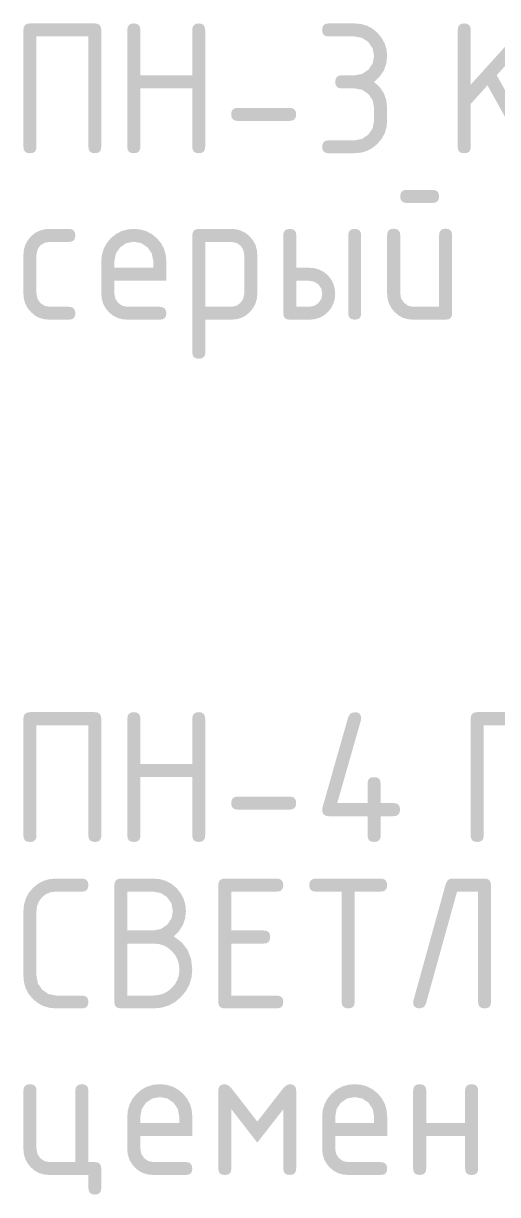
# Model space of a CAD drawing. Header units: millimetres. Extents: x 0 to 1189, y 0 to 841.
# Drawn here: x 1006.08 to 1017.14, y 401.85 to 429.15 of the extents above; entities that cross this region are included whole.
import ezdxf

# ---------------------------------------------------------------- set-up
doc = ezdxf.new("R2010")
doc.units = ezdxf.units.MM

msp = doc.modelspace()

# ---------------------------------------------------------------- hatches: boundary and pattern name
h = msp.add_hatch(color=7)
h.dxf.hatch_style = 2
h.paths.add_polyline_path([(1006.235297, 429.153161), (1007.750588, 429.153161), (1007.814916, 429.143653), (1007.861313, 429.115127), (1007.889416, 429.067585), (1007.898865, 429.001026), (1007.898865, 426.274715), (1007.889416, 426.208526), (1007.861313, 426.162336), (1007.814916, 426.135266), (1007.750588, 426.126438), (1007.684028, 426.135266), (1007.636486, 426.162336), (1007.607961, 426.208526), (1007.598452, 426.274715), (1007.598452, 428.848339), (1006.387432, 428.848339), (1006.387432, 426.274715), (1006.377924, 426.208526), (1006.349398, 426.162336), (1006.301856, 426.135266), (1006.235297, 426.126438), (1006.168419, 426.135266), (1006.120713, 426.162336), (1006.092127, 426.208526), (1006.08261, 426.274715), (1006.08261, 429.001026), (1006.092127, 429.067585), (1006.120713, 429.115127), (1006.168419, 429.143653)])
h = msp.add_hatch(color=7)
h.dxf.hatch_style = 2
h.paths.add_polyline_path([(1008.504978, 426.274715), (1008.504978, 429.001026), (1008.514496, 429.067585), (1008.543081, 429.115127), (1008.590787, 429.143653), (1008.657665, 429.153161), (1008.724224, 429.143653), (1008.771767, 429.115127), (1008.800292, 429.067585), (1008.809801, 429.001026), (1008.809801, 427.942693), (1010.02082, 427.942693), (1010.02082, 429.001026), (1010.030329, 429.067585), (1010.058854, 429.115127), (1010.106397, 429.143653), (1010.172956, 429.153161), (1010.237284, 429.143653), (1010.283681, 429.115127), (1010.311785, 429.067585), (1010.321233, 429.001026), (1010.321233, 426.274715), (1010.311785, 426.208526), (1010.283681, 426.162336), (1010.237284, 426.135266), (1010.172956, 426.126438), (1010.106397, 426.135266), (1010.058854, 426.162336), (1010.030329, 426.208526), (1010.02082, 426.274715), (1010.02082, 427.63787), (1008.809801, 427.63787), (1008.809801, 426.274715), (1008.800292, 426.208526), (1008.771767, 426.162336), (1008.724224, 426.135266), (1008.657665, 426.126438), (1008.590787, 426.135266), (1008.543081, 426.162336), (1008.514496, 426.208526)])
h = msp.add_hatch(color=7)
h.dxf.hatch_style = 2
h.paths.add_polyline_path([(1013.806928, 427.63787), (1013.502106, 427.63787), (1013.437778, 427.647379), (1013.391381, 427.675904), (1013.363277, 427.723447), (1013.353829, 427.790006), (1013.363277, 427.856884), (1013.391381, 427.90459), (1013.437778, 427.933175), (1013.502106, 427.942693), (1013.806928, 427.942693), (1013.981939, 427.976454), (1014.128838, 428.073882), (1014.227712, 428.220298), (1014.260027, 428.39524), (1014.227712, 428.570665), (1014.128838, 428.71715), (1013.981939, 428.816024), (1013.806928, 428.848339), (1013.201694, 428.848339), (1013.134816, 428.857856), (1013.08711, 428.886442), (1013.058524, 428.934148), (1013.049007, 429.001026), (1013.058524, 429.067585), (1013.08711, 429.115127), (1013.134816, 429.143653), (1013.201694, 429.153161), (1013.806928, 429.153161), (1013.957505, 429.139648), (1014.097488, 429.098798), (1014.225585, 429.030146), (1014.340505, 428.933226), (1014.43788, 428.815835), (1014.508074, 428.686558), (1014.550569, 428.546118), (1014.564849, 428.39524), (1014.545746, 428.216802), (1014.488506, 428.056243), (1014.393232, 427.913874), (1014.260027, 427.790006), (1014.393232, 427.66637), (1014.488506, 427.523976), (1014.545746, 427.363288), (1014.564849, 427.184771), (1014.564849, 426.879949), (1014.550569, 426.729993), (1014.508074, 426.591044), (1014.43788, 426.463153), (1014.340505, 426.346373), (1014.223725, 426.249686), (1014.095834, 426.181008), (1013.956885, 426.140029), (1013.806928, 426.126438), (1013.201694, 426.126438), (1013.134816, 426.135266), (1013.08711, 426.162336), (1013.058524, 426.208526), (1013.049007, 426.274715), (1013.058524, 426.341274), (1013.08711, 426.388817), (1013.134816, 426.417342), (1013.201694, 426.42685), (1013.806928, 426.42685), (1013.981939, 426.46137), (1014.128838, 426.562449), (1014.227712, 426.707488), (1014.260027, 426.884359), (1014.260027, 427.184771), (1014.227712, 427.359782), (1014.128838, 427.506681), (1013.981939, 427.605555)])
h = msp.add_hatch(color=7)
h.dxf.hatch_style = 2
h.paths.add_polyline_path([(1016.905131, 427.709528), (1016.515422, 427.277927), (1016.515422, 426.274715), (1016.505913, 426.208526), (1016.477388, 426.162336), (1016.429846, 426.135266), (1016.363287, 426.126438), (1016.296409, 426.135266), (1016.248703, 426.162336), (1016.220117, 426.208526), (1016.2106, 426.274715), (1016.2106, 429.001026), (1016.220117, 429.067585), (1016.248703, 429.115127), (1016.296409, 429.143653), (1016.363287, 429.153161), (1016.429846, 429.143653), (1016.477388, 429.115127), (1016.505913, 429.067585), (1016.515422, 429.001026), (1016.515422, 427.726616), (1017.760066, 429.102449), (1017.814774, 429.140414), (1017.878577, 429.153161), (1017.942906, 429.143653), (1017.989303, 429.115127), (1018.017406, 429.067585), (1018.026854, 429.001026), (1018.017346, 428.946938), (1017.98882, 428.899051), (1017.120656, 427.946551), (1018.005908, 426.350783), (1018.026854, 426.274715), (1018.016312, 426.220627), (1017.980552, 426.17274), (1017.932665, 426.13698), (1017.878577, 426.126438), (1017.796722, 426.145455), (1017.742978, 426.202506)])
h = msp.add_hatch(color=7)
h.dxf.hatch_style = 2
h.paths.add_polyline_path([(1012.290502, 426.879949), (1011.080033, 426.879949), (1011.013155, 426.889467), (1010.965449, 426.918052), (1010.936864, 426.965758), (1010.927347, 427.032636), (1010.936864, 427.099195), (1010.965449, 427.146738), (1011.013155, 427.175263), (1011.080033, 427.184771), (1012.290502, 427.184771), (1012.35738, 427.175263), (1012.405086, 427.146738), (1012.433672, 427.099195), (1012.443189, 427.032636), (1012.433672, 426.965758), (1012.405086, 426.918052), (1012.35738, 426.889467)])
h = msp.add_hatch(color=7)
h.paths.add_polyline_path([(1016.081208, 424.214264), (1016.081208, 422.394151), (1016.071691, 422.327962), (1016.043105, 422.281772), (1015.995399, 422.254702), (1015.928522, 422.245874), (1015.171152, 422.245874), (1015.048739, 422.256339), (1014.936403, 422.288249), (1014.834506, 422.34238), (1014.743409, 422.419507), (1014.665593, 422.513145), (1014.609946, 422.616291), (1014.57652, 422.728946), (1014.565366, 422.851109), (1014.565366, 424.214264), (1014.574883, 424.281142), (1014.603469, 424.328848), (1014.651175, 424.357434), (1014.718053, 424.366951), (1014.784612, 424.357434), (1014.832154, 424.328848), (1014.86068, 424.281142), (1014.870188, 424.214264), (1014.870188, 422.851109), (1014.892512, 422.735974), (1014.959485, 422.639442), (1015.057257, 422.569093), (1015.171152, 422.546287), (1015.776386, 422.546287), (1015.776386, 424.214264), (1015.785895, 424.281142), (1015.81442, 424.328848), (1015.861962, 424.357434), (1015.928522, 424.366951), (1015.995399, 424.357434), (1016.043105, 424.328848), (1016.071691, 424.281142)])
h.paths.add_polyline_path([(1015.623699, 424.967775), (1015.018465, 424.967775), (1014.954137, 424.977292), (1014.90774, 425.005878), (1014.879636, 425.053584), (1014.870188, 425.120462), (1014.879636, 425.187021), (1014.90774, 425.234563), (1014.954137, 425.263089), (1015.018465, 425.272597), (1015.623699, 425.272597), (1015.690577, 425.263089), (1015.738283, 425.234563), (1015.766869, 425.187021), (1015.776386, 425.120462), (1015.766869, 425.053584), (1015.738283, 425.005878), (1015.690577, 424.977292)])
h = msp.add_hatch(color=7)
h.dxf.hatch_style = 2
h.paths.add_polyline_path([(1006.387432, 423.757307), (1006.387432, 422.851109), (1006.409757, 422.735491), (1006.476729, 422.635583), (1006.574501, 422.568611), (1006.688396, 422.546287), (1007.140944, 422.546287), (1007.207822, 422.536778), (1007.255527, 422.508253), (1007.284113, 422.46071), (1007.29363, 422.394151), (1007.284113, 422.327962), (1007.255527, 422.281772), (1007.207822, 422.254702), (1007.140944, 422.245874), (1006.688396, 422.245874), (1006.565983, 422.256339), (1006.453647, 422.288249), (1006.35175, 422.34238), (1006.260653, 422.419507), (1006.182837, 422.512525), (1006.12719, 422.614637), (1006.093764, 422.727085), (1006.08261, 422.851109), (1006.08261, 423.757307), (1006.093764, 423.87947), (1006.12719, 423.992124), (1006.182837, 424.09527), (1006.260653, 424.188908), (1006.35175, 424.264175), (1006.453647, 424.318513), (1006.565983, 424.351456), (1006.688396, 424.362541), (1007.140944, 424.362541), (1007.207822, 424.353032), (1007.255527, 424.324507), (1007.284113, 424.276965), (1007.29363, 424.210405), (1007.284113, 424.143528), (1007.255527, 424.095822), (1007.207822, 424.067236), (1007.140944, 424.057719), (1006.688396, 424.057719), (1006.570643, 424.035946), (1006.472319, 423.972832), (1006.409205, 423.874578)])
h = msp.add_hatch(color=7)
h.paths.add_polyline_path([(1008.657336, 424.062129), (1008.482325, 424.029814), (1008.335426, 423.930939), (1008.236552, 423.78404), (1008.204237, 423.60903), (1008.204237, 423.456343), (1009.110435, 423.456343), (1009.110435, 423.60903), (1009.07812, 423.78404), (1008.979246, 423.930939), (1008.832347, 424.029814)])
h.paths.add_polyline_path([(1008.204237, 423.152072), (1008.204237, 422.851109), (1008.226561, 422.735491), (1008.293534, 422.635583), (1008.391306, 422.568611), (1008.505201, 422.546287), (1009.262571, 422.546287), (1009.329448, 422.536778), (1009.377154, 422.508253), (1009.40574, 422.46071), (1009.415257, 422.394151), (1009.40574, 422.327962), (1009.377154, 422.281772), (1009.329448, 422.254702), (1009.262571, 422.245874), (1008.505201, 422.245874), (1008.382788, 422.256339), (1008.270452, 422.288249), (1008.168555, 422.34238), (1008.077458, 422.419507), (1007.999642, 422.512525), (1007.943995, 422.614637), (1007.910569, 422.727085), (1007.899415, 422.851109), (1007.899415, 423.60462), (1007.913015, 423.757126), (1007.954054, 423.897384), (1008.022896, 424.025757), (1008.119901, 424.142606), (1008.236432, 424.239293), (1008.364641, 424.307971), (1008.504839, 424.34895), (1008.657336, 424.362541), (1008.809833, 424.34901), (1008.950031, 424.308453), (1009.078241, 424.24092), (1009.194771, 424.146465), (1009.291776, 424.029934), (1009.360618, 423.901725), (1009.401658, 423.761527), (1009.415257, 423.60903), (1009.415257, 423.152072)])
h = msp.add_hatch(color=7)
h.paths.add_polyline_path([(1010.021163, 424.214264), (1010.03068, 424.278593), (1010.059266, 424.324989), (1010.106972, 424.353093), (1010.17385, 424.362541), (1010.931219, 424.362541), (1011.053632, 424.351456), (1011.165968, 424.318513), (1011.267866, 424.264175), (1011.358962, 424.188908), (1011.436779, 424.09527), (1011.492425, 423.992124), (1011.525851, 423.87947), (1011.537005, 423.757307), (1011.537005, 422.851109), (1011.525851, 422.728946), (1011.492425, 422.616291), (1011.436779, 422.513145), (1011.358962, 422.419507), (1011.267866, 422.34238), (1011.165968, 422.288249), (1011.053632, 422.256339), (1010.931219, 422.245874), (1010.325985, 422.245874), (1010.325985, 421.484095), (1010.316477, 421.419766), (1010.287951, 421.373369), (1010.240409, 421.345266), (1010.17385, 421.335818), (1010.106972, 421.345266), (1010.059266, 421.373369), (1010.03068, 421.419766), (1010.021163, 421.484095)])
h.paths.add_polyline_path([(1010.325985, 424.057719), (1010.325985, 422.546287), (1010.931219, 422.546287), (1011.046768, 422.568611), (1011.142886, 422.635583), (1011.209859, 422.733838), (1011.232183, 422.851109), (1011.232183, 423.757307), (1011.21041, 423.874578), (1011.147296, 423.972832), (1011.048973, 424.037599), (1010.931219, 424.057719)])
h = msp.add_hatch(color=7)
h.paths.add_polyline_path([(1013.353931, 422.851109), (1013.342846, 422.728946), (1013.309902, 422.616291), (1013.255565, 422.513145), (1013.180298, 422.419507), (1013.08666, 422.34238), (1012.983514, 422.288249), (1012.870859, 422.256339), (1012.748696, 422.245874), (1012.295597, 422.245874), (1012.228719, 422.254702), (1012.181014, 422.281772), (1012.152428, 422.327962), (1012.142911, 422.394151), (1012.142911, 424.214264), (1012.152428, 424.278593), (1012.181014, 424.324989), (1012.228719, 424.353093), (1012.295597, 424.362541), (1012.362157, 424.353093), (1012.409699, 424.324989), (1012.438224, 424.278593), (1012.447733, 424.214264), (1012.447733, 423.456343), (1012.748696, 423.456343), (1012.870859, 423.445345), (1012.983514, 423.41259), (1013.08666, 423.358442), (1013.180298, 423.283261), (1013.255565, 423.189538), (1013.309902, 423.086202), (1013.342846, 422.973358)])
h.paths.add_polyline_path([(1013.052967, 422.851109), (1013.030919, 422.968655), (1012.964222, 423.067185), (1012.865967, 423.130299), (1012.748696, 423.152072), (1012.447733, 423.152072), (1012.447733, 422.546287), (1012.748696, 422.546287), (1012.865967, 422.568611), (1012.964222, 422.635583), (1013.030919, 422.733838)])
h.paths.add_polyline_path([(1013.658753, 424.214264), (1013.668261, 424.278593), (1013.696787, 424.324989), (1013.744329, 424.353093), (1013.810888, 424.362541), (1013.875217, 424.353093), (1013.921614, 424.324989), (1013.949717, 424.278593), (1013.959165, 424.214264), (1013.959165, 422.394151), (1013.949717, 422.327962), (1013.921614, 422.281772), (1013.875217, 422.254702), (1013.810888, 422.245874), (1013.744329, 422.254702), (1013.696787, 422.281772), (1013.668261, 422.327962), (1013.658753, 422.394151)])
h = msp.add_hatch(color=7)
h.dxf.hatch_style = 2
h.paths.add_polyline_path([(1006.235297, 413.094682), (1007.750588, 413.094682), (1007.814916, 413.085174), (1007.861313, 413.056648), (1007.889416, 413.009106), (1007.898865, 412.942547), (1007.898865, 410.216236), (1007.889416, 410.150047), (1007.861313, 410.103857), (1007.814916, 410.076787), (1007.750588, 410.067959), (1007.684028, 410.076787), (1007.636486, 410.103857), (1007.607961, 410.150047), (1007.598452, 410.216236), (1007.598452, 412.78986), (1006.387432, 412.78986), (1006.387432, 410.216236), (1006.377924, 410.150047), (1006.349398, 410.103857), (1006.301856, 410.076787), (1006.235297, 410.067959), (1006.168419, 410.076787), (1006.120713, 410.103857), (1006.092127, 410.150047), (1006.08261, 410.216236), (1006.08261, 412.942547), (1006.092127, 413.009106), (1006.120713, 413.056648), (1006.168419, 413.085174)])
h = msp.add_hatch(color=7)
h.dxf.hatch_style = 2
h.paths.add_polyline_path([(1008.505382, 410.216236), (1008.505382, 412.942547), (1008.514899, 413.009106), (1008.543484, 413.056648), (1008.59119, 413.085174), (1008.658068, 413.094682), (1008.724627, 413.085174), (1008.77217, 413.056648), (1008.800695, 413.009106), (1008.810204, 412.942547), (1008.810204, 411.884213), (1010.021224, 411.884213), (1010.021224, 412.942547), (1010.030732, 413.009106), (1010.059257, 413.056648), (1010.1068, 413.085174), (1010.173359, 413.094682), (1010.237688, 413.085174), (1010.284084, 413.056648), (1010.312188, 413.009106), (1010.321636, 412.942547), (1010.321636, 410.216236), (1010.312188, 410.150047), (1010.284084, 410.103857), (1010.237688, 410.076787), (1010.173359, 410.067959), (1010.1068, 410.076787), (1010.059257, 410.103857), (1010.030732, 410.150047), (1010.021224, 410.216236), (1010.021224, 411.579391), (1008.810204, 411.579391), (1008.810204, 410.216236), (1008.800695, 410.150047), (1008.77217, 410.103857), (1008.724627, 410.076787), (1008.658068, 410.067959), (1008.59119, 410.076787), (1008.543484, 410.103857), (1008.514899, 410.150047)])
h = msp.add_hatch(color=7)
h.dxf.hatch_style = 2
h.paths.add_polyline_path([(1013.050217, 410.82147), (1013.054626, 410.863914), (1013.659861, 412.98499), (1013.713535, 413.066708), (1013.808138, 413.094682), (1013.874697, 413.085174), (1013.922239, 413.056648), (1013.950765, 413.009106), (1013.960273, 412.942547), (1013.952005, 412.900103), (1013.401892, 410.974157), (1014.10855, 410.974157), (1014.10855, 411.431114), (1014.118067, 411.497071), (1014.146653, 411.543287), (1014.194359, 411.570486), (1014.261237, 411.579391), (1014.327796, 411.570486), (1014.375338, 411.543287), (1014.403864, 411.497071), (1014.413372, 411.431114), (1014.413372, 410.974157), (1014.718194, 410.974157), (1014.782523, 410.964562), (1014.828919, 410.935848), (1014.857023, 410.888116), (1014.866471, 410.82147), (1014.857023, 410.754911), (1014.828919, 410.707369), (1014.782523, 410.678843), (1014.718194, 410.669335), (1014.413372, 410.669335), (1014.413372, 410.216236), (1014.403864, 410.150047), (1014.375338, 410.103857), (1014.327796, 410.076787), (1014.261237, 410.067959), (1014.194359, 410.076787), (1014.146653, 410.103857), (1014.118067, 410.150047), (1014.10855, 410.216236), (1014.10855, 410.669335), (1013.202903, 410.669335), (1013.136025, 410.678843), (1013.088319, 410.707369), (1013.059734, 410.754911)])
h = msp.add_hatch(color=7)
h.dxf.hatch_style = 2
h.paths.add_polyline_path([(1016.666323, 413.094682), (1018.181614, 413.094682), (1018.245943, 413.085174), (1018.292339, 413.056648), (1018.320443, 413.009106), (1018.329891, 412.942547), (1018.329891, 410.216236), (1018.320443, 410.150047), (1018.292339, 410.103857), (1018.245943, 410.076787), (1018.181614, 410.067959), (1018.115055, 410.076787), (1018.067513, 410.103857), (1018.038987, 410.150047), (1018.029479, 410.216236), (1018.029479, 412.78986), (1016.818459, 412.78986), (1016.818459, 410.216236), (1016.80895, 410.150047), (1016.780425, 410.103857), (1016.732883, 410.076787), (1016.666323, 410.067959), (1016.599445, 410.076787), (1016.551739, 410.103857), (1016.523154, 410.150047), (1016.513637, 410.216236), (1016.513637, 412.942547), (1016.523154, 413.009106), (1016.551739, 413.056648), (1016.599445, 413.085174)])
h = msp.add_hatch(color=7)
h.dxf.hatch_style = 2
h.paths.add_polyline_path([(1012.291308, 410.82147), (1011.08084, 410.82147), (1011.013962, 410.830987), (1010.966256, 410.859573), (1010.93767, 410.907279), (1010.928153, 410.974157), (1010.93767, 411.040716), (1010.966256, 411.088259), (1011.013962, 411.116784), (1011.08084, 411.126292), (1012.291308, 411.126292), (1012.358186, 411.116784), (1012.405892, 411.088259), (1012.434478, 411.040716), (1012.443995, 410.974157), (1012.434478, 410.907279), (1012.405892, 410.859573), (1012.358186, 410.830987)])
h = msp.add_hatch(color=7)
h.dxf.hatch_style = 2
h.paths.add_polyline_path([(1007.445766, 409.214118), (1007.512644, 409.20461), (1007.56035, 409.176084), (1007.588935, 409.128542), (1007.598452, 409.061983), (1007.588935, 408.995105), (1007.56035, 408.947399), (1007.512644, 408.918813), (1007.445766, 408.909296), (1006.840531, 408.909296), (1006.718265, 408.895714), (1006.611915, 408.854381), (1006.521481, 408.78442), (1006.446964, 408.684952), (1006.401282, 408.576982), (1006.387432, 408.456197), (1006.387432, 406.945316), (1006.419747, 406.769892), (1006.518622, 406.623406), (1006.66552, 406.522327), (1006.840531, 406.487807), (1007.445766, 406.487807), (1007.512644, 406.478299), (1007.56035, 406.449774), (1007.588935, 406.402231), (1007.598452, 406.335672), (1007.588935, 406.269483), (1007.56035, 406.223293), (1007.512644, 406.196223), (1007.445766, 406.187395), (1006.840531, 406.187395), (1006.688034, 406.200986), (1006.547836, 406.241965), (1006.419627, 406.310643), (1006.303096, 406.40733), (1006.206091, 406.52411), (1006.137249, 406.652001), (1006.09621, 406.79095), (1006.08261, 406.940906), (1006.08261, 408.456197), (1006.09621, 408.608703), (1006.137249, 408.748961), (1006.206091, 408.877334), (1006.303096, 408.994183), (1006.419627, 409.091102), (1006.547836, 409.159755), (1006.688034, 409.200605), (1006.840531, 409.214118)])
h = msp.add_hatch(color=7)
h.paths.add_polyline_path([(1009.589024, 407.868051), (1009.77785, 407.724407), (1009.912725, 407.547381), (1009.99365, 407.337075), (1010.020626, 407.093593), (1010.003977, 406.912459), (1009.953997, 406.744605), (1009.870635, 406.59029), (1009.753837, 406.449774), (1009.61587, 406.333898), (1009.462865, 406.252025), (1009.295493, 406.203432), (1009.114428, 406.187395), (1008.357058, 406.187395), (1008.29018, 406.196223), (1008.242474, 406.223293), (1008.213888, 406.269483), (1008.204371, 406.335672), (1008.204371, 409.061983), (1008.213888, 409.128542), (1008.242474, 409.176084), (1008.29018, 409.20461), (1008.357058, 409.214118), (1009.114428, 409.214118), (1009.266933, 409.200605), (1009.407192, 409.159755), (1009.535565, 409.091102), (1009.652414, 408.994183), (1009.747473, 408.879815), (1009.816331, 408.752269), (1009.858215, 408.611183), (1009.872349, 408.456197), (1009.854279, 408.284072), (1009.800553, 408.128844), (1009.711893, 407.990257)])
h.paths.add_polyline_path([(1008.509193, 408.909296), (1008.509193, 408.003649), (1009.114428, 408.003649), (1009.288198, 408.037894), (1009.436337, 408.138697), (1009.535212, 408.283391), (1009.567527, 408.456197), (1009.535212, 408.631621), (1009.436337, 408.778107), (1009.288198, 408.876981), (1009.114428, 408.909296)])
h.paths.add_polyline_path([(1008.509193, 407.698827), (1008.509193, 406.487807), (1009.114428, 406.487807), (1009.23684, 406.498961), (1009.349176, 406.532387), (1009.451074, 406.588034), (1009.542171, 406.66585), (1009.619987, 406.756947), (1009.675634, 406.858844), (1009.70906, 406.97118), (1009.720213, 407.093593), (1009.70906, 407.215756), (1009.675634, 407.328411), (1009.619987, 407.431557), (1009.542171, 407.525195), (1009.451074, 407.602322), (1009.349176, 407.656453), (1009.23684, 407.688363), (1009.114428, 407.698827)])
h = msp.add_hatch(color=7)
h.dxf.hatch_style = 2
h.paths.add_polyline_path([(1010.62684, 406.335672), (1010.62684, 409.061983), (1010.636357, 409.128542), (1010.664942, 409.176084), (1010.712648, 409.20461), (1010.779526, 409.214118), (1011.989995, 409.214118), (1012.056873, 409.20461), (1012.104579, 409.176084), (1012.133165, 409.128542), (1012.142682, 409.061983), (1012.133165, 408.995105), (1012.104579, 408.947399), (1012.056873, 408.918813), (1011.989995, 408.909296), (1010.931662, 408.909296), (1010.931662, 408.003649), (1011.685173, 408.003649), (1011.752051, 407.994132), (1011.799757, 407.965547), (1011.828343, 407.917841), (1011.83786, 407.850963), (1011.828343, 407.784404), (1011.799757, 407.736861), (1011.752051, 407.708336), (1011.685173, 407.698827), (1010.931662, 407.698827), (1010.931662, 406.487807), (1011.989995, 406.487807), (1012.056873, 406.478299), (1012.104579, 406.449774), (1012.133165, 406.402231), (1012.142682, 406.335672), (1012.133165, 406.269483), (1012.104579, 406.223293), (1012.056873, 406.196223), (1011.989995, 406.187395), (1010.779526, 406.187395), (1010.712648, 406.196223), (1010.664942, 406.223293), (1010.636357, 406.269483)])
h = msp.add_hatch(color=7)
h.dxf.hatch_style = 2
h.paths.add_polyline_path([(1012.748601, 409.061983), (1012.758118, 409.128542), (1012.786703, 409.176084), (1012.834409, 409.20461), (1012.901287, 409.214118), (1014.416578, 409.214118), (1014.480907, 409.20461), (1014.527303, 409.176084), (1014.555407, 409.128542), (1014.564855, 409.061983), (1014.555407, 408.995105), (1014.527303, 408.947399), (1014.480907, 408.918813), (1014.416578, 408.909296), (1013.806934, 408.909296), (1013.806934, 406.335672), (1013.798106, 406.269483), (1013.771036, 406.223293), (1013.724846, 406.196223), (1013.658657, 406.187395), (1013.592098, 406.196223), (1013.544555, 406.223293), (1013.51603, 406.269483), (1013.506522, 406.335672), (1013.506522, 408.909296), (1012.901287, 408.909296), (1012.834409, 408.918813), (1012.786703, 408.947399), (1012.758118, 408.995105)])
h = msp.add_hatch(color=7)
h.dxf.hatch_style = 2
h.paths.add_polyline_path([(1016.077267, 409.214118), (1016.839047, 409.214118), (1016.903375, 409.20461), (1016.949772, 409.176084), (1016.977875, 409.128542), (1016.987323, 409.061983), (1016.987323, 406.335672), (1016.977875, 406.269483), (1016.949772, 406.223293), (1016.903375, 406.196223), (1016.839047, 406.187395), (1016.772487, 406.196223), (1016.724945, 406.223293), (1016.69642, 406.269483), (1016.686911, 406.335672), (1016.686911, 408.909296), (1016.195778, 408.909296), (1015.467623, 406.288819), (1015.416153, 406.212682), (1015.323756, 406.187395), (1015.256878, 406.196223), (1015.209172, 406.223293), (1015.180586, 406.269483), (1015.171069, 406.335672), (1015.174307, 406.356825), (1015.183747, 406.390794), (1015.92458, 409.061983), (1015.948438, 409.128542), (1015.981907, 409.176084), (1016.024884, 409.20461)])
h = msp.add_hatch(color=7)
h.dxf.hatch_style = 2
h.paths.add_polyline_path([(1007.750588, 402.603716), (1007.814916, 402.594268), (1007.861313, 402.566164), (1007.889416, 402.519767), (1007.898865, 402.455439), (1007.898865, 401.998481), (1007.889416, 401.931922), (1007.861313, 401.88438), (1007.814916, 401.855854), (1007.750588, 401.846346), (1007.684028, 401.855854), (1007.636486, 401.88438), (1007.607961, 401.931922), (1007.598452, 401.998481), (1007.598452, 402.303303), (1006.688396, 402.303303), (1006.565983, 402.313768), (1006.453647, 402.345678), (1006.35175, 402.399809), (1006.260653, 402.476936), (1006.182837, 402.570574), (1006.12719, 402.67372), (1006.093764, 402.786375), (1006.08261, 402.908538), (1006.08261, 404.271693), (1006.092127, 404.336022), (1006.120713, 404.382419), (1006.168419, 404.410522), (1006.235297, 404.41997), (1006.301856, 404.410522), (1006.349398, 404.382419), (1006.377924, 404.336022), (1006.387432, 404.271693), (1006.387432, 402.908538), (1006.409757, 402.79292), (1006.476729, 402.693013), (1006.574501, 402.62604), (1006.688396, 402.603716), (1007.29363, 402.603716), (1007.29363, 404.271693), (1007.303139, 404.336022), (1007.331664, 404.382419), (1007.379206, 404.410522), (1007.445766, 404.41997), (1007.512644, 404.410522), (1007.56035, 404.382419), (1007.588935, 404.336022), (1007.598452, 404.271693), (1007.598452, 402.603716)])
h = msp.add_hatch(color=7)
h.paths.add_polyline_path([(1009.263226, 404.119558), (1009.088215, 404.087243), (1008.941317, 403.988369), (1008.842442, 403.84147), (1008.810127, 403.666459), (1008.810127, 403.513772), (1009.716325, 403.513772), (1009.716325, 403.666459), (1009.68401, 403.84147), (1009.585136, 403.988369), (1009.438237, 404.087243)])
h.paths.add_polyline_path([(1008.810127, 403.209501), (1008.810127, 402.908538), (1008.832452, 402.79292), (1008.899424, 402.693013), (1008.997196, 402.62604), (1009.111091, 402.603716), (1009.868461, 402.603716), (1009.935339, 402.594207), (1009.983045, 402.565682), (1010.01163, 402.51814), (1010.021147, 402.45158), (1010.01163, 402.385391), (1009.983045, 402.339201), (1009.935339, 402.312131), (1009.868461, 402.303303), (1009.111091, 402.303303), (1008.988678, 402.313768), (1008.876342, 402.345678), (1008.774445, 402.399809), (1008.683348, 402.476936), (1008.605532, 402.569954), (1008.549885, 402.672066), (1008.516459, 402.784514), (1008.505305, 402.908538), (1008.505305, 403.662049), (1008.518905, 403.814555), (1008.559944, 403.954813), (1008.628786, 404.083186), (1008.725791, 404.200035), (1008.842322, 404.296722), (1008.970531, 404.3654), (1009.110729, 404.406379), (1009.263226, 404.41997), (1009.415723, 404.406439), (1009.555922, 404.365882), (1009.684131, 404.29835), (1009.800661, 404.203894), (1009.897666, 404.087363), (1009.966508, 403.959154), (1010.007548, 403.818956), (1010.021147, 403.666459), (1010.021147, 403.209501)])
h = msp.add_hatch(color=7)
h.dxf.hatch_style = 2
h.paths.add_polyline_path([(1011.537349, 403.056815), (1010.932115, 403.835682), (1010.932115, 402.45158), (1010.922606, 402.385391), (1010.894081, 402.339201), (1010.846539, 402.312131), (1010.779979, 402.303303), (1010.713101, 402.312131), (1010.665395, 402.339201), (1010.63681, 402.385391), (1010.627293, 402.45158), (1010.627293, 404.271693), (1010.63681, 404.336022), (1010.665395, 404.382419), (1010.713101, 404.410522), (1010.779979, 404.41997), (1010.856047, 404.397164), (1010.932115, 404.326815), (1011.537349, 403.547948), (1012.143135, 404.326815), (1012.219202, 404.397164), (1012.29527, 404.41997), (1012.359599, 404.410522), (1012.405995, 404.382419), (1012.434099, 404.336022), (1012.443547, 404.271693), (1012.443547, 402.45158), (1012.434099, 402.385391), (1012.405995, 402.339201), (1012.359599, 402.312131), (1012.29527, 402.303303), (1012.228711, 402.312131), (1012.181169, 402.339201), (1012.152643, 402.385391), (1012.143135, 402.45158), (1012.143135, 403.835682)])
h = msp.add_hatch(color=7)
h.paths.add_polyline_path([(1013.807909, 404.119558), (1013.632898, 404.087243), (1013.485999, 403.988369), (1013.387125, 403.84147), (1013.35481, 403.666459), (1013.35481, 403.513772), (1014.261008, 403.513772), (1014.261008, 403.666459), (1014.228693, 403.84147), (1014.129818, 403.988369), (1013.982919, 404.087243)])
h.paths.add_polyline_path([(1013.35481, 403.209501), (1013.35481, 402.908538), (1013.377134, 402.79292), (1013.444107, 402.693013), (1013.541878, 402.62604), (1013.655773, 402.603716), (1014.413143, 402.603716), (1014.480021, 402.594207), (1014.527727, 402.565682), (1014.556313, 402.51814), (1014.56583, 402.45158), (1014.556313, 402.385391), (1014.527727, 402.339201), (1014.480021, 402.312131), (1014.413143, 402.303303), (1013.655773, 402.303303), (1013.53336, 402.313768), (1013.421024, 402.345678), (1013.319127, 402.399809), (1013.22803, 402.476936), (1013.150214, 402.569954), (1013.094567, 402.672066), (1013.061141, 402.784514), (1013.049988, 402.908538), (1013.049988, 403.662049), (1013.063587, 403.814555), (1013.104627, 403.954813), (1013.173468, 404.083186), (1013.270474, 404.200035), (1013.387004, 404.296722), (1013.515213, 404.3654), (1013.655411, 404.406379), (1013.807909, 404.41997), (1013.960406, 404.406439), (1014.100604, 404.365882), (1014.228813, 404.29835), (1014.345344, 404.203894), (1014.442349, 404.087363), (1014.51119, 403.959154), (1014.55223, 403.818956), (1014.56583, 403.666459), (1014.56583, 403.209501)])
h = msp.add_hatch(color=7)
h.dxf.hatch_style = 2
h.paths.add_polyline_path([(1015.476797, 403.209501), (1015.476797, 402.45158), (1015.467289, 402.385391), (1015.438763, 402.339201), (1015.391221, 402.312131), (1015.324662, 402.303303), (1015.257784, 402.312131), (1015.210078, 402.339201), (1015.181492, 402.385391), (1015.171975, 402.45158), (1015.171975, 404.271693), (1015.181492, 404.336022), (1015.210078, 404.382419), (1015.257784, 404.410522), (1015.324662, 404.41997), (1015.391221, 404.410522), (1015.438763, 404.382419), (1015.467289, 404.336022), (1015.476797, 404.271693), (1015.476797, 403.513772), (1016.382995, 403.513772), (1016.382995, 404.271693), (1016.392503, 404.336022), (1016.421029, 404.382419), (1016.468571, 404.410522), (1016.53513, 404.41997), (1016.602008, 404.410522), (1016.649714, 404.382419), (1016.6783, 404.336022), (1016.687817, 404.271693), (1016.687817, 402.45158), (1016.6783, 402.385391), (1016.649714, 402.339201), (1016.602008, 402.312131), (1016.53513, 402.303303), (1016.468571, 402.312131), (1016.421029, 402.339201), (1016.392503, 402.385391), (1016.382995, 402.45158), (1016.382995, 403.209501)])

doc.saveas('drawing.dxf')
